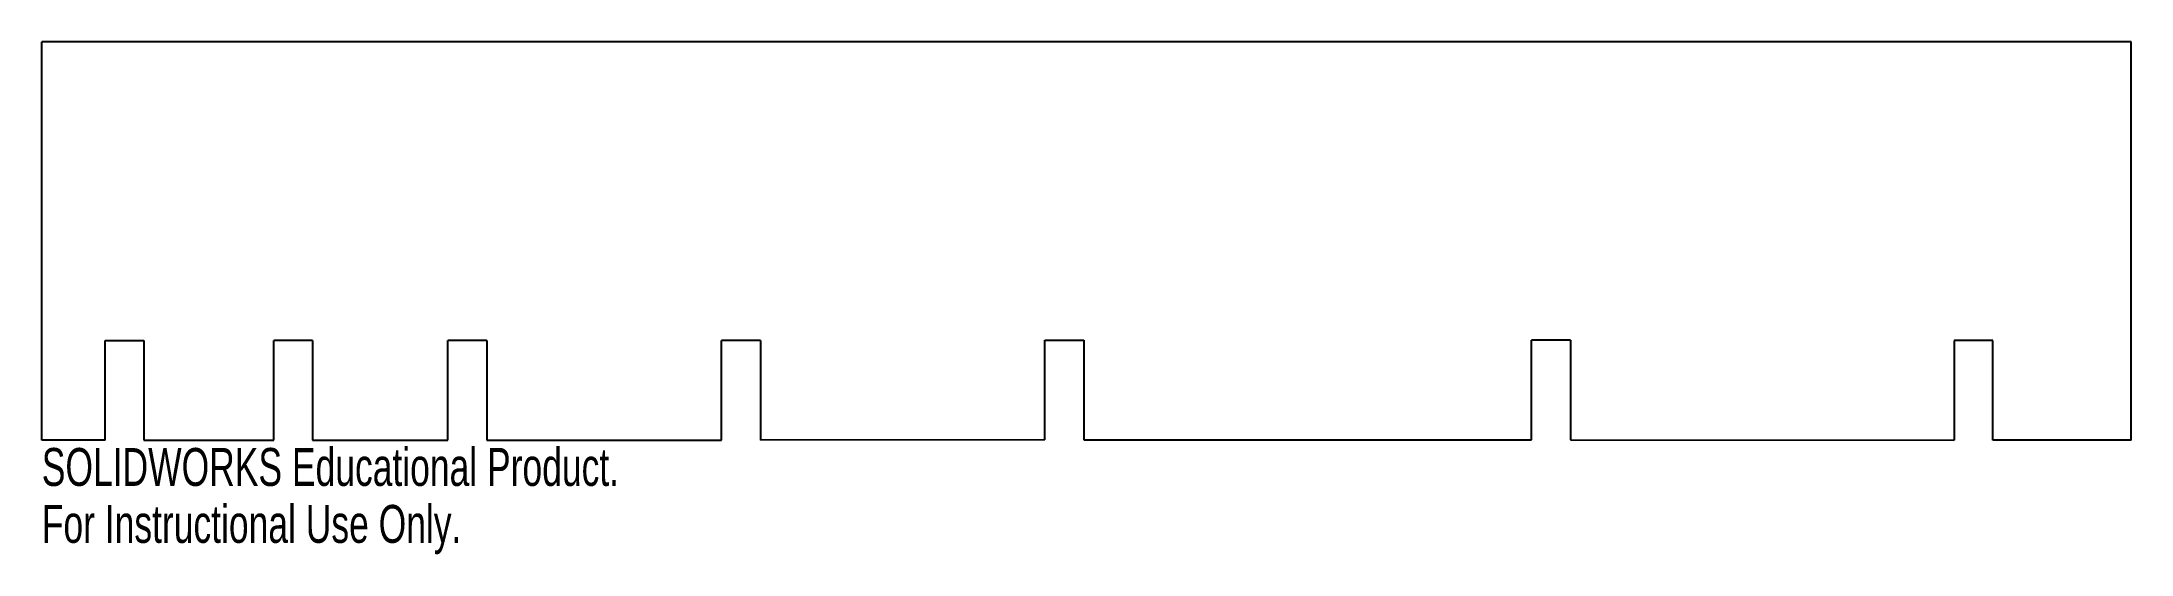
# Model space of a CAD drawing. Header units: inches. Extents: x -9.9 to 0.6, y -0.6 to 2.
import ezdxf

# ---------------------------------------------------------------- set-up
doc = ezdxf.new("R2010")
doc.units = ezdxf.units.IN
doc.header["$MEASUREMENT"] = 0
doc.styles.add('SLDTEXTSTYLE0', font='TXT', dxfattribs={"width": 0.7})

msp = doc.modelspace()

# ---------------------------------------------------------------- linework, layer by layer
at = {"color": 7, "linetype": 'Continuous', "lineweight": 25}
for p, q in [((0.64, 2), (-9.86, 2)), ((-9.86, 0), (-9.86, 2)), ((0.64, 0), (0.64, 2)), ((-9.542, 0), (-9.542, 0.5)), ((-9.542, 0.5), (-9.347, 0.5)), ((-9.347, 0.5), (-9.347, 0)), ((-8.694, 0), (-8.694, 0.5)), ((-8.499, 0.5), (-8.694, 0.5)), ((-8.499, 0.5), (-8.499, 0)), ((-7.819, 0), (-7.819, 0.5)), ((-7.624, 0.5), (-7.819, 0.5)), ((-7.624, 0.5), (-7.624, 0)), ((-6.444, 0), (-6.444, 0.5)), ((-6.249, 0.5), (-6.444, 0.5)), ((-6.249, 0.5), (-6.249, 0)), ((-4.819, 0.001), (-4.819, 0.501)), ((-4.819, 0.501), (-4.624, 0.501)), ((-4.624, 0.501), (-4.624, 0.001)), ((-2.373, 0.001), (-2.373, 0.501)), ((-2.178, 0.501), (-2.373, 0.501)), ((-2.178, 0.501), (-2.178, 0.001)), ((-0.25, 0.5), (-0.25, 0)), ((-0.055, 0.5), (-0.25, 0.5)), ((-0.055, 0), (-0.055, 0.5)), ((-9.542, 0), (-9.86, 0)), ((-9.347, 0), (-8.694, 0)), ((-8.499, 0), (-7.819, 0)), ((-7.624, 0), (-6.444, 0)), ((-4.819, 0.001), (-6.249, 0)), ((-4.624, 0.001), (-2.373, 0.001)), ((-2.178, 0.001), (-0.25, 0)), ((0.64, 0), (-0.055, 0))]:
    msp.add_line(p, q, dxfattribs=at)

# ---------------------------------------------------------------- texts
at = {"color": 7, "linetype": 'Continuous', "char_height": 0.1903, "attachment_point": 1, "style": 'SLDTEXTSTYLE0'}
for s, insert in [('SOLIDWORKS Educational Product.', (-9.86, -0.04)), ('For Instructional Use Only.', (-9.86, -0.326))]:
    msp.add_mtext(s, dxfattribs=dict(at, insert=insert))

doc.saveas('drawing.dxf')
